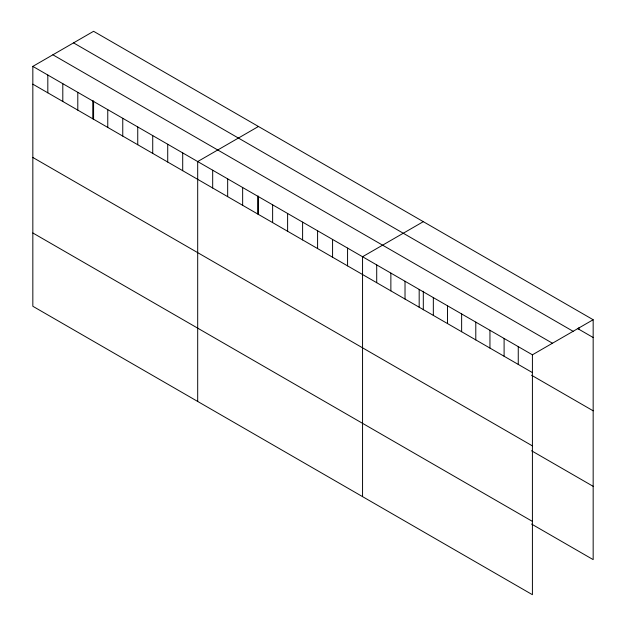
<?xml version="1.0" encoding="UTF-8"?>
<svg xmlns="http://www.w3.org/2000/svg" width="626" height="626" viewBox="0 0 626 626"><rect width="100%" height="100%" fill="white"/><g stroke="black" fill="none" stroke-linecap="round" stroke-linejoin="round"><path stroke-width="0.94" d="M32.834 66.379L532.413 354.809L532.413 594.7L32.834 306.27L32.834 66.379L93.587 31.3L593.166 319.73L593.166 559.621L531.552 524.048M258.452 126.483L197.691 161.563L197.691 401.454M423.309 221.667L362.556 256.738L362.556 496.637M532.413 354.809L593.166 319.73M577.352 328.384L593.166 337.516M73.539 42.873L573.119 331.303M52.881 54.798L552.461 343.236M32.834 84.166L532.413 372.595M531.552 375.24L593.166 410.812M32.834 157.462L532.413 445.892M531.552 450.759L593.166 486.332M32.834 232.974L532.413 521.403M579.011 327.476L579.011 329.346M518.258 346.632L518.258 364.426M504.102 338.463L504.102 356.249M489.947 330.293L489.947 348.079M475.791 322.116L475.791 339.91M461.636 313.947L461.636 331.733M447.48 305.778L447.48 323.564M433.333 297.6L433.333 315.387M423.309 291.246L423.309 309.815M419.177 289.431L419.177 307.217M405.022 281.262L405.022 299.048M390.867 273.085L390.867 290.871M376.711 264.915L376.711 282.702M347.571 248.092L347.571 265.878M332.578 239.437L332.578 257.223M317.593 230.783L317.593 248.569M302.608 222.128L302.608 239.915M287.616 213.474L287.616 231.268M272.631 204.827L272.631 222.613M258.452 196.063L258.452 214.632M257.646 196.173L257.646 213.959M242.653 187.518L242.653 205.305M227.668 178.864L227.668 196.65M212.684 170.209L212.684 188.003M182.706 152.908L182.706 170.695M167.721 144.254L167.721 162.04M152.728 135.599L152.728 153.386M137.743 126.945L137.743 144.731M122.759 118.298L122.759 136.085M107.766 109.644L107.766 127.43M93.587 100.88L93.587 119.449M92.781 100.989L92.781 118.776M77.796 92.335L77.796 110.121M62.803 83.681L62.803 101.467M47.819 75.026L47.819 92.82"/></g></svg>
